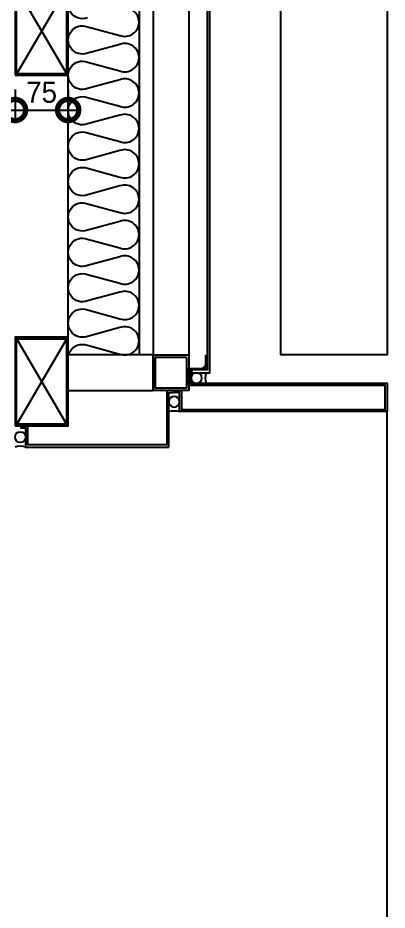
# Model space of a CAD drawing. Header units: millimetres. Extents: x 19868 to 801382, y -4805 to 85279.
# Drawn here: x 579967 to 580488, y 40425 to 41685 of the extents above; entities that cross this region are included whole.
import ezdxf

# ---------------------------------------------------------------- set-up
doc = ezdxf.new("R2010")
doc.units = ezdxf.units.MM
doc.header["$LTSCALE"] = 250
doc.layers.get('Defpoints').update_dxf_attribs({"color": 151})
for name, color, linetype in [('0-Sheet', 7, 'Continuous'), ('6FIN', 6, 'Continuous'), ('A-ELE-4', 4, 'Continuous'), ('A-ELE-8', 8, 'Continuous'), ('A-ETC-8', 8, 'Continuous'), ('A-FIN', 6, 'Continuous'), ('ISL', 251, 'Continuous'), ('S-TEEL', 4, 'Continuous'), ('SHEET', 6, 'Continuous'), ('각파이프', 4, 'Continuous')]:
    doc.layers.add(name, color=color, linetype=linetype)
doc.layers.add('NOPLOT', color=191, linetype='Continuous', plot=False)
doc.styles.add('Gdim', font='')
doc.styles.get('Gdim').set_extended_font_data('Dotum')
doc.dimstyles.new('Gdim400', dxfattribs={"dimscale": 400, "dimtxt": 3, "dimasz": 6, "dimexe": 1.5, "dimexo": 2, "dimgap": 1, "dimtad": 1, "dimdec": 0, "dimzin": 0, "dimdsep": 46, "dimlunit": 6, "dimtxsty": 'Gdim', "dimblk": 'XX-SEC-1~4$0$_DotSmall', "dimcen": 1.5, "dimdle": 1.5, "dimclrd": 1, "dimclre": 1, "dimclrt": 256, "dimazin": 0, "dimtfac": 1, "dimtdec": 0, "dimtix": 1, "dimtmove": 2, "dimatfit": 3, "dimldrblk": 'XX-SEC-1~4$0$_DotSmall', "dimfxl": 1, "dimtolj": 1, "dimtzin": 0, "dimlwd": -1, "dimlwe": -1, "dimarcsym": 0})

# ---------------------------------------------------------------- blocks, each defined once
blk = doc.blocks.new('A$C632c858f')
at = {"layer": 'A-ETC-8'}
blk.add_arc((-2.8, 0), 24, 341.8248, 18.1752, dxfattribs=at)
blk.add_ellipse((34, 0), major_axis=(7.59, 0), ratio=0.987937, dxfattribs=at)
blk = doc.blocks.new('A$Cae507117')
at = {"layer": 'A-ETC-8'}
for points in [[(-50, 0), (-50, -50), (0, -50), (0, 0)], [(-46.8, -3.2), (-46.8, -46.8), (-3.2, -46.8), (-3.2, -3.2)]]:
    blk.add_lwpolyline(points, close=True, dxfattribs=at)
blk = doc.blocks.new('XX-SEC-1~4$0$_DotSmall')
at = {"color": 0, "linetype": 'ByBlock', "const_width": 0.5}
blk.add_lwpolyline([(-0.0625, 0, 1), (0.0625, 0, 1)], format="xyb", close=True, dxfattribs=at)
blk = doc.blocks.new('*D239')
at = {"layer": 'Defpoints', "color": 0, "transparency": 16777216}
for p in [(579963.2, 41603.9, 0), (580038.2, 41603.9, 0), (580038.2, 41554.9, 0)]:
    blk.add_point(p, dxfattribs=at)
at = {"layer": 'NOPLOT', "color": 1, "transparency": 16777216}
for p, q in [((579963.2, 41583.9, 0), (579963.2, 41539.9, 0)), ((580038.2, 41583.9, 0), (580038.2, 41539.9, 0)), ((579948.2, 41554.9, 0), (580053.2, 41554.9, 0))]:
    blk.add_line(p, q, dxfattribs=at)
at = {"layer": 'NOPLOT', "color": 1, "transparency": 16777216, "xscale": 60, "yscale": 60, "zscale": 60, "rotation": 180}
blk.add_blockref('XX-SEC-1~4$0$_DotSmall', (579963.2, 41554.9, 0), dxfattribs=at)
at = {"layer": 'NOPLOT', "color": 1, "transparency": 16777216, "xscale": 60, "yscale": 60, "zscale": 60}
blk.add_blockref('XX-SEC-1~4$0$_DotSmall', (580038.2, 41554.9, 0), dxfattribs=at)
at = {"layer": 'NOPLOT', "transparency": 16777216, "insert": (580000.7, 41579.9, 0), "char_height": 30, "attachment_point": 5, "style": 'Gdim'}
blk.add_mtext('\\A1;75', dxfattribs=at)
blk = doc.blocks.new('C632c858f')
at = {"layer": 'A-ETC-8'}
blk.add_arc((-2.8, 0), 24, 341.8248, 18.1752, dxfattribs=at)
blk.add_ellipse((34, 0), major_axis=(7.59, 0), ratio=0.987937, dxfattribs=at)
blk = doc.blocks.new('A$C3312e4fb')
at = {"layer": '6FIN'}
blk.add_lwpolyline([(125, -75), (125, 0), (0, 0), (0, -75)], close=True, dxfattribs=at)
at = {"layer": 'SHEET', "color": 8}
for p, q in [((2.5, -2.5), (122.5, -72.5)), ((2.5, -72.5), (122.5, -2.5))]:
    blk.add_line(p, q, dxfattribs=at)
blk.add_lwpolyline([(2.3, -72), (2.3, -3, -0.414214), (3, -2.3), (122, -2.3, -0.414214), (122.7, -3), (122.7, -72, -0.414214), (122, -72.7), (3, -72.7, -0.414214)], format="xyb", close=True, dxfattribs=at)

msp = doc.modelspace()

# ---------------------------------------------------------------- linework, layer by layer
at = {"layer": '0-Sheet'}
for points in [[(580211.2, 41175.9), (580211.2, 41168.9), (580488.2, 41168.9), (580488.2, 41128.9), (580195.2, 41128.9), (580195.2, 41155.9), (580188.2, 41155.9), (580188.2, 41158.9), (580198.2, 41158.9), (580198.2, 41131.9), (580485.2, 41131.9), (580485.2, 41165.9), (580208.2, 41165.9), (580208.2, 41175.9), (580211.2, 41175.9)], [(580180.2, 41078.9), (580180.2, 41155.9), (580187.2, 41155.9), (580187.2, 41158.9), (580177.2, 41158.9), (580177.2, 41081.9), (579981.2, 41081.9), (579981.2, 41108.9), (579971.2, 41108.9), (579971.2, 41105.9), (579978.2, 41105.9), (579978.2, 41078.9)]]:
    msp.add_lwpolyline(points, close=True, dxfattribs=at)
at = {"layer": 'A-ELE-4'}
msp.add_lwpolyline([(580338.2, 43668.9), (580488.2, 43668.9), (580488.2, 41208.9), (580338.2, 41208.9)], close=True, dxfattribs=at)
at = {"layer": 'A-ELE-8'}
msp.add_line((580488.2, 34828.9), (580488.2, 41128.9), dxfattribs=at)
at = {"layer": 'A-ETC-8'}
for p, q in [((580158.2, 42263), (580158.2, 41158.9)), ((580208.2, 42263), (580208.2, 41158.9)), ((580158.2, 41208.9), (580038.2, 41208.9, 0)), ((580038.2, 41158.9, 0), (580158.2, 41158.9))]:
    msp.add_line(p, q, dxfattribs=at)
msp.add_lwpolyline([(580230.2, 41187.9), (580210.2, 41187.9), (580210.2, 41176.9), (580208.2, 41176.9), (580208.2, 41189.9), (580228.6, 41189.9, -0.226541), (580232.2, 41193.6), (580232.2, 41208.3), (580234.2, 41208.3), (580234.2, 41191.9, 0.414214)], format="xyb", close=True, dxfattribs=at)
at = {"layer": 'A-FIN'}
msp.add_lwpolyline([(580234.2, 41732.4), (580234.2, 41187.9), (580212.2, 41187.9), (580212.2, 41187.9), (580212.2, 41183.9), (580238.2, 41183.9), (580238.2, 41736.4)], dxfattribs=at)
at = {"layer": 'ISL'}
msp.add_line((580138.2, 42283.9), (580138.2, 41208.9), dxfattribs=at)
for points in [[(580065.3, 41685.2, -1.449198), (580065.3, 41722.6)], [(580038.8, 41208.9, -0.446849), (580065.3, 41222.6), (580111.1, 41210.2, 0.524856), (580138.2, 41228.9, 0.524856), (580111.1, 41247.6), (580065.3, 41235.2, -1.449198), (580065.3, 41272.6), (580111.1, 41260.2, 0.524856), (580138.2, 41278.9, 0.524856), (580111.1, 41297.6), (580065.3, 41285.2, -1.449198), (580065.3, 41322.6), (580111.1, 41310.2, 0.524856), (580138.2, 41328.9, 0.524856), (580111.1, 41347.6), (580065.3, 41335.2, -1.449198), (580065.3, 41372.6), (580111.1, 41360.2, 0.524856), (580138.2, 41378.9, 0.524856), (580111.1, 41397.6), (580065.3, 41385.2, -1.449198), (580065.3, 41422.6), (580111.1, 41410.2, 0.524856), (580138.2, 41428.9, 0.524856), (580111.1, 41447.6), (580065.3, 41435.2, -1.449198), (580065.3, 41472.6), (580111.1, 41460.2, 0.524856), (580138.2, 41478.9, 0.524856), (580111.1, 41497.6), (580065.3, 41485.2, -1.449198), (580065.3, 41522.6), (580111.1, 41510.2, 0.524856), (580138.2, 41528.9, 0.524856), (580111.1, 41547.6), (580065.3, 41535.2, -1.449198), (580065.3, 41572.6), (580111.1, 41560.2, 0.524856), (580138.2, 41578.9, 0.524856), (580111.1, 41597.6), (580065.3, 41585.2, -1.449198), (580065.3, 41622.6), (580111.1, 41610.2, 0.524856), (580138.2, 41628.9, 0.524856), (580111.1, 41647.6), (580065.3, 41635.2, -1.449198), (580065.3, 41672.6), (580111.1, 41660.2, 0.524856), (580138.2, 41678.9, 0.524856), (580111.1, 41697.6)]]:
    msp.add_lwpolyline(points, format="xyb", dxfattribs=at)
at = {"layer": 'S-TEEL'}
msp.add_line((580038.2, 41233.9, 0), (580038.2, 41603.9, 0), dxfattribs=at)

# ---------------------------------------------------------------- block references
at = {"layer": 'A-ETC-8', "xscale": -1}
for name, p in [('A$Cae507117', (580158.2, 41208.9)), ('A$C632c858f', (580253.2, 41176.4))]:
    msp.add_blockref(name, p, dxfattribs=at)
at = {"layer": 'A-ETC-8', "xscale": -1, "rotation": 270}
msp.add_blockref('C632c858f', (580187.7, 41108.9), dxfattribs=at)
at = {"layer": 'A-ETC-8', "rotation": 90}
msp.add_blockref('C632c858f', (579970.7, 41058.9), dxfattribs=at)
at = {"layer": '각파이프', "rotation": 270}
for p in [(580038.2, 41728.9, 0), (580038.2, 41233.9)]:
    msp.add_blockref('A$C3312e4fb', p, dxfattribs=at)

# ---------------------------------------------------------------- dimensions: what is measured, and where the dimension line sits
at = {"layer": 'NOPLOT'}
dim = msp.add_linear_dim(base=(580038.2, 41554.9, 0), p1=(579963.2, 41603.9, 0), p2=(580038.2, 41603.9, 0), dimstyle='Gdim400', override={"dimscale": 10, "dimtxsty": 'Gdim', "dimfxl": 2, "dimarcsym": 1}, dxfattribs=at)
dim.commit()
dim.dimension.update_dxf_attribs({"geometry": '*D239', "text_midpoint": (580000.7, 41579.9, 0)})

doc.saveas('drawing.dxf')
